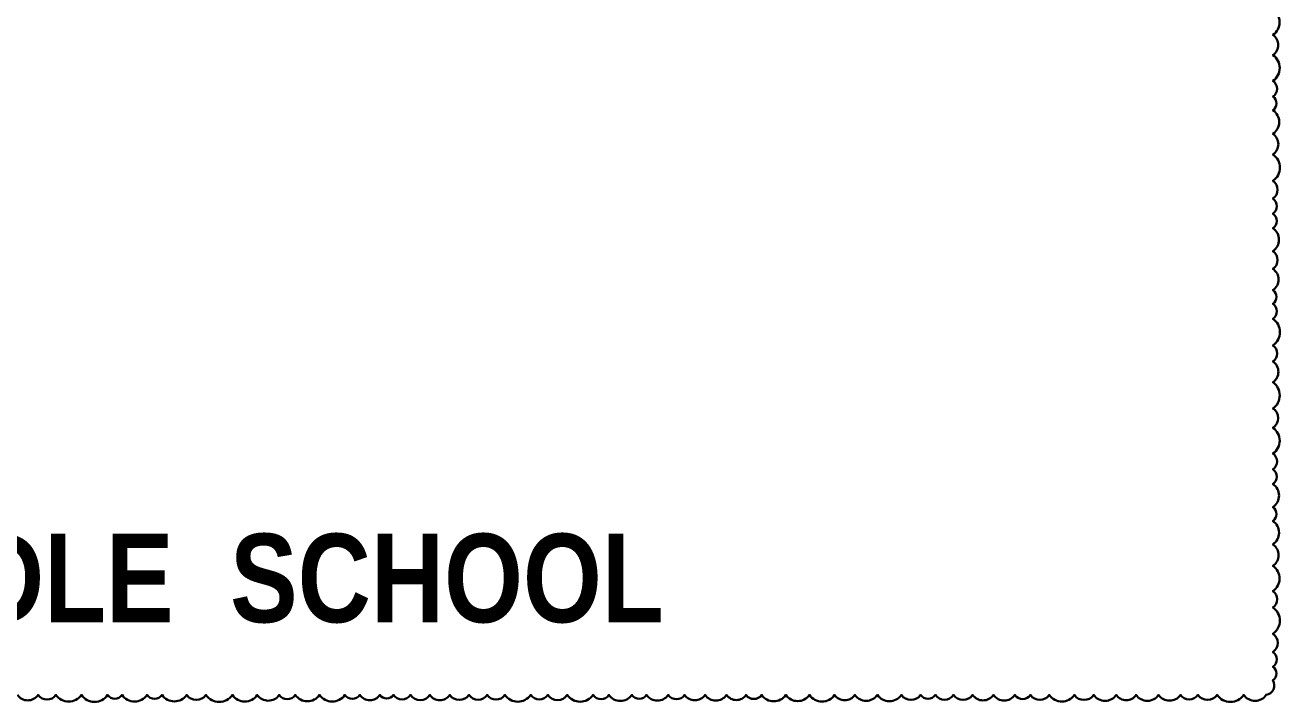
# Model space of a CAD drawing. Header units: millimetres. Extents: x 1112055 to 3390982, y -148532 to 766891.
# Drawn here: x 3107796 to 3145446, y 226293 to 246610 of the extents above; entities that cross this region are included whole.
import ezdxf

# ---------------------------------------------------------------- set-up
doc = ezdxf.new("R2010")
doc.units = ezdxf.units.MM
doc.layers.add('tb text', color=7, linetype='Continuous', lineweight=13)
doc.styles.add('SWINC', font='swissc.ttf')

msp = doc.modelspace()

# ---------------------------------------------------------------- linework, layer by layer
at = {"color": 2, "lineweight": 30}
msp.add_lwpolyline([(3145238.2, 247083.2, -0.5205671), (3145238.2, 246313.1, -0.5205671), (3145238.2, 245711.4, -0.5205671), (3145238.2, 244932.6, -0.5205671), (3145238.2, 244461.6, -0.5205671), (3145238.2, 244054.3, -0.5205671), (3145238.2, 243344.5, -0.5205671), (3145238.2, 242725.9, -0.5205671), (3145238.2, 241935.1, -0.5205671), (3145238.2, 241400.4, -0.5205671), (3145238.2, 240945, -0.5205671), (3145238.2, 240511.9, -0.5205671), (3145238.2, 239823.1, -0.5205671), (3145238.2, 239290.7, -0.5205671), (3145238.2, 238653, -0.5205671), (3145238.2, 238244.6, -0.5205671), (3145238.2, 237791.6, -0.5205671), (3145238.2, 236993.5, -0.5205671), (3145238.2, 236514.3, -0.5205671), (3145238.2, 235886.7, -0.5205671), (3145238.2, 235102.9, -0.5205671), (3145238.2, 234521, -0.5205671), (3145238.2, 233746, -0.5205671), (3145238.2, 233274.7, -0.5205671), (3145238.2, 232833, -0.5205671), (3145238.2, 232138.2, -0.5205671), (3145238.2, 231723.3, -0.5205671), (3145238.2, 231022.2, -0.5205671), (3145238.2, 230374.3, -0.5205671), (3145238.2, 229618.1, -0.5205671), (3145238.2, 229126.6, -0.5205671), (3145238.2, 228339.8, -0.5205671), (3145238.2, 227788.3, -0.5205671), (3145238.2, 227345.9, -0.5205671), (3145238.2, 226941.2, -0.5205671), (3145037.3, 226500.7, -0.5205671), (3144361.7, 226500.7, -0.5205671), (3143563.2, 226500.7, -0.5205671), (3142986.1, 226500.7, -0.5205671), (3142461.3, 226500.7, -0.5205671), (3141806.4, 226500.7, -0.5205671), (3141131.4, 226500.7, -0.5205671), (3140539.1, 226500.7, -0.5205671), (3139858.4, 226500.7, -0.5205671), (3139281, 226500.7, -0.5205671), (3138527.1, 226500.7, -0.5205671), (3137959.5, 226500.7, -0.5205671), (3137493.1, 226500.7, -0.5205671), (3136851.3, 226500.7, -0.5205671), (3136226.3, 226500.7, -0.5205671), (3135651.2, 226500.7, -0.5205671), (3135109.8, 226500.7, -0.5205671), (3134665.5, 226500.7, -0.5205671), (3134089.6, 226500.7, -0.5205671), (3133367.5, 226500.7, -0.5205671), (3132693.5, 226500.7, -0.5205671), (3132085.9, 226500.7, -0.5205671), (3131328.9, 226500.7, -0.5205671), (3130623.7, 226500.7, -0.5205671), (3129892.6, 226500.7, -0.5205671), (3129431, 226500.7, -0.5205671), (3128845.6, 226500.7, -0.5205671), (3128196.8, 226500.7, -0.5205671), (3127585.2, 226500.7, -0.5205671), (3127091.9, 226500.7, -0.5205671), (3126442.3, 226500.7, -0.5205671), (3126000.9, 226500.7, -0.5205671), (3125313.2, 226500.7, -0.5205671), (3124840.1, 226500.7, -0.5205671), (3124062.6, 226500.7, -0.5205671), (3123480.5, 226500.7, -0.5205671), (3122965.5, 226500.7, -0.5205671), (3122191.4, 226500.7, -0.5205671), (3121662.1, 226500.7, -0.5205671), (3121111.7, 226500.7, -0.5205671), (3120536.6, 226500.7, -0.5205671), (3119941.7, 226500.7, -0.5205671), (3119361.6, 226500.7, -0.5205671), (3118852.5, 226500.7, -0.5205671), (3118440.1, 226500.7, -0.5205671), (3117841.7, 226500.7, -0.5205671), (3117389.5, 226500.7, -0.5205671), (3116631.1, 226500.7, -0.5205671), (3115902.8, 226500.7, -0.5205671), (3115422.9, 226500.7, -0.5205671), (3114761.6, 226500.7, -0.5205671), (3114015.7, 226500.7, -0.5205671), (3113221.2, 226500.7, -0.5205671), (3112644.3, 226500.7, -0.5205671), (3111906.6, 226500.7, -0.5205671), (3111453.6, 226500.7, -0.5205671), (3110704.8, 226500.7, -0.5205671), (3110273.2, 226500.7, -0.5205671), (3109486, 226500.7, -0.5205671), (3108721.8, 226500.7, -0.5205671), (3108187, 226500.7, -0.5205671), (3107565.2, 226500.7, -0.5205671)], format="xyb", dxfattribs=at)

# ---------------------------------------------------------------- texts
at = {"layer": 'tb text', "insert": (3100594.7, 231339.6), "char_height": 2656.103, "width": 171082.793, "attachment_point": 1, "style": 'SWINC'}
msp.add_mtext('{\\fSwis721 Cn BT|b1|i0|c0|p34;MIDDLE  SCHOOL}', dxfattribs=at)

doc.saveas('drawing.dxf')
